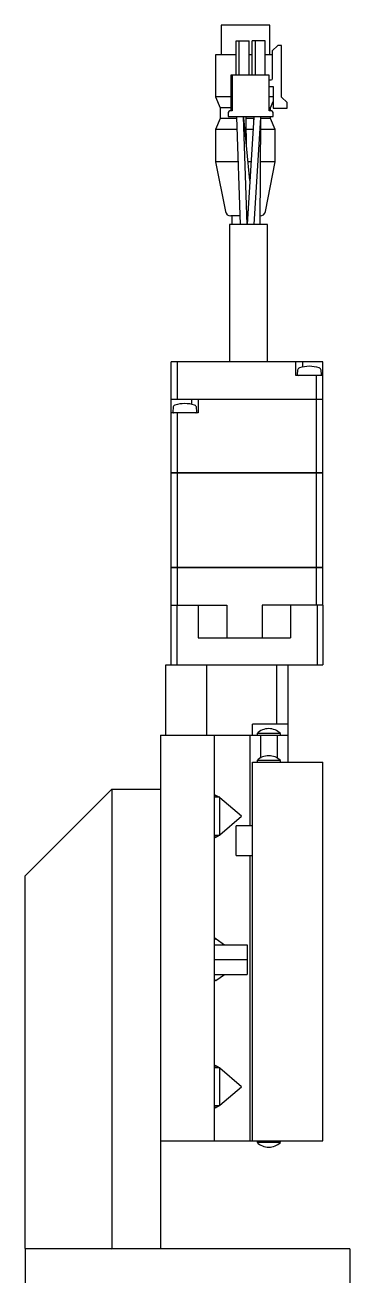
# Model space of a CAD drawing. Extents: x 0 to 994, y -8 to 791.
# Drawn here: x 141.3 to 201.3, y 318.1 to 549.4 of the extents above; entities that cross this region are included whole.
import ezdxf

# ---------------------------------------------------------------- set-up
doc = ezdxf.new("R2010")
doc.units = 0
doc.header["$LTSCALE"] = 0.5
doc.layers.add('MSM_CONTINUOUS', color=7, linetype='CONTINUOUS')

msp = doc.modelspace()

# ---------------------------------------------------------------- linework, layer by layer
at = {"layer": 'MSM_CONTINUOUS'}
for p, q in [((186.5, 549.44), (177.5, 549.44)), ((177.5, 549.44), (177.5, 543.94)), ((186.5, 543.94), (186.5, 549.44)), ((180.27, 540.19), (180.27, 546.54)), ((180.27, 546.54), (182.67, 546.54)), ((180.87, 540.19), (180.87, 546.54)), ((182.67, 540.19), (182.67, 546.54)), ((183.27, 540.19), (183.27, 546.54)), ((185.67, 546.54), (183.27, 546.54)), ((183.87, 540.19), (183.87, 546.54)), ((185.67, 540.19), (185.67, 546.54)), ((180.27, 543.94), (176.5, 543.94)), ((176.5, 543.94), (176.5, 536.14)), ((183.27, 543.94), (182.67, 543.94)), ((186.96, 543.94), (185.67, 543.94)), ((187.96, 545.65), (186.96, 544.65)), ((186.96, 544.65), (186.96, 539.52)), ((188.66, 545.65), (187.96, 545.65)), ((188.66, 536.11), (188.66, 545.65)), ((186.4, 540.19), (179.29, 540.19)), ((179.29, 540.19), (179.29, 533.56)), ((179.54, 540.19), (179.54, 533.56)), ((186.4, 533.56), (186.4, 540.19)), ((186.68, 539.24), (186.4, 539.24)), ((186.4, 538.09), (187, 538.09)), ((187.15, 537.94), (187.15, 534.09)), ((179.29, 536.14), (176.5, 536.14)), ((176.5, 536.14), (177.35, 534.14)), ((187.15, 536.14), (186.4, 536.14)), ((186.65, 534.14), (187.15, 535.32)), ((189.68, 535.09), (188.66, 536.11)), ((189.68, 534.09), (189.68, 535.09)), ((177.35, 532.14), (176.5, 530.14)), ((179.29, 534.14), (177.35, 534.14)), ((177.35, 534.14), (177.35, 532.14)), ((180.37, 532.14), (177.35, 532.14)), ((178.83, 533.26), (178.83, 532.54)), ((178.83, 532.54), (187.11, 532.54)), ((179.54, 533.56), (179.13, 533.56)), ((180.35, 532.54), (180.36, 532.42)), ((180.36, 532.42), (181, 512.54)), ((181.65, 532.46), (181.65, 532.54)), ((182.3, 512.55), (181.65, 532.46)), ((181.68, 532.26), (181.66, 532.54)), ((182.81, 520.69), (181.68, 532.26)), ((182.16, 531.87), (182.15, 532.54)), ((183.52, 532.14), (182.15, 532.14)), ((183.54, 532.41), (182.3, 512.55)), ((183.53, 532.42), (183.5, 531.76)), ((183.54, 532.54), (183.53, 532.42)), ((183.55, 532.54), (183.54, 532.41)), ((183.6, 512.54), (184.84, 532.33)), ((184.7, 512.54), (184.85, 532.21)), ((186.65, 532.14), (184.82, 532.14)), ((184.84, 532.33), (184.85, 532.54)), ((184.85, 532.21), (184.85, 532.54)), ((186.65, 534.14), (186.4, 534.14)), ((186.81, 533.56), (186.4, 533.56)), ((186.65, 533.56), (186.65, 534.14)), ((186.65, 532.14), (186.65, 532.54)), ((187.5, 530.14), (186.65, 532.14)), ((187.11, 532.54), (187.11, 533.26)), ((187.15, 534.09), (189.68, 534.09)), ((180.43, 530.14), (176.5, 530.14)), ((176.5, 530.14), (176.5, 524.14)), ((182.19, 527.02), (182.16, 531.87)), ((183.4, 530.14), (182.17, 530.14)), ((187.5, 530.14), (184.83, 530.14)), ((187.5, 524.14), (187.5, 530.14)), ((180.62, 524.14), (176.5, 524.14)), ((176.5, 524.14), (178.31, 514.95)), ((183.02, 524.14), (182.47, 524.14)), ((187.5, 524.14), (184.79, 524.14)), ((185.69, 514.95), (187.5, 524.14)), ((180.95, 514.14), (179.29, 514.14)), ((179.5, 514.14), (179.5, 512.54)), ((184.71, 514.14), (184.71, 514.14)), ((186.07, 512.54), (179.07, 512.54)), ((179.07, 512.54), (179.07, 487.14)), ((186.07, 487.14), (186.07, 512.54)), ((168.3, 480.25), (168.3, 487.14)), ((196.3, 487.14), (168.3, 487.14)), ((169.46, 480.25), (169.46, 487.14)), ((191.3, 484.64), (191.3, 487.14)), ((192.55, 487.14), (192.55, 486.2)), ((196.3, 480.25), (196.3, 487.14)), ((196.3, 484.64), (191.3, 484.64)), ((191.64, 485.61), (191.57, 484.85)), ((195.15, 480.25), (195.15, 484.64)), ((196.03, 484.85), (195.96, 485.61)), ((168.3, 480.25), (196.3, 480.25)), ((168.3, 466.64), (168.3, 480.24)), ((168.3, 480.24), (196.3, 480.24)), ((168.31, 480.24), (168.31, 480.25)), ((169.47, 480.24), (169.47, 480.25)), ((172.05, 480.24), (172.05, 479.31)), ((173.3, 480.24), (173.3, 477.74)), ((195.14, 480.24), (195.14, 480.25)), ((195.15, 466.64), (195.15, 480.24)), ((196.29, 480.24), (196.29, 480.25)), ((196.3, 466.64), (196.3, 480.24)), ((173.3, 477.74), (168.3, 477.74)), ((168.64, 478.72), (168.57, 477.96)), ((169.46, 466.64), (169.46, 477.74)), ((173.03, 477.96), (172.96, 478.72)), ((168.3, 466.64), (196.3, 466.64)), ((168.3, 449.14), (168.3, 466.63)), ((196.3, 466.63), (168.3, 466.63)), ((168.31, 466.64), (168.31, 466.63)), ((169.46, 449.14), (169.46, 466.63)), ((169.47, 466.64), (169.47, 466.63)), ((195.14, 466.64), (195.14, 466.63)), ((195.15, 449.14), (195.15, 466.63)), ((196.29, 466.64), (196.29, 466.63)), ((196.3, 449.14), (196.3, 466.63)), ((168.3, 449.14), (196.3, 449.14)), ((196.3, 449.13), (168.3, 449.13)), ((168.3, 442.14), (168.3, 449.13)), ((168.31, 449.14), (168.31, 449.13)), ((169.46, 442.14), (169.46, 449.13)), ((169.47, 449.14), (169.47, 449.13)), ((195.14, 449.14), (195.14, 449.13)), ((195.15, 442.14), (195.15, 449.13)), ((196.29, 449.14), (196.29, 449.13)), ((196.3, 442.14), (196.3, 449.13)), ((168.3, 431.14), (168.3, 442.14)), ((168.3, 442.14), (178.54, 442.14)), ((169.3, 442.14), (169.3, 431.14)), ((173.3, 442.14), (173.3, 436.14)), ((178.54, 442.14), (178.54, 436.14)), ((185.06, 442.14), (185.06, 436.14)), ((196.3, 442.14), (185.06, 442.14)), ((190.3, 442.14), (190.3, 436.14)), ((195.3, 431.14), (195.3, 442.14)), ((196.3, 442.14), (196.3, 431.14)), ((173.3, 436.14), (190.3, 436.14)), ((167.3, 418.14), (167.3, 431.14)), ((167.3, 431.14), (196.3, 431.14)), ((174.8, 431.14), (174.8, 418.14)), ((187.8, 420.14), (187.8, 431.14)), ((189.8, 431.14), (189.8, 413.14)), ((189.8, 420.14), (183.3, 420.14)), ((183.3, 418.14), (183.3, 420.14)), ((166.3, 418.14), (189.8, 418.14)), ((166.3, 418.14), (166.3, 323.14)), ((176.3, 343.14), (176.3, 418.14)), ((182.8, 418.14), (182.8, 401.39)), ((188.45, 418.43), (184.15, 418.43)), ((184.15, 418.43), (184.15, 418.14)), ((184.76, 418.14), (184.76, 413.91)), ((187.84, 418.14), (187.84, 413.91)), ((188.45, 418.14), (188.45, 418.43)), ((183.3, 413.14), (196.3, 413.14)), ((183.3, 343.14), (183.3, 413.14)), ((188.45, 413.43), (184.15, 413.43)), ((184.15, 413.43), (184.15, 413.14)), ((188.45, 413.14), (188.45, 413.43)), ((196.3, 343.14), (196.3, 413.14)), ((157.3, 408.14), (141.3, 392.14)), ((157.3, 408.14), (157.3, 323.24)), ((157.3, 408.14), (166.3, 408.14)), ((176.42, 407.04), (176.3, 406.88)), ((177.3, 406.64), (176.3, 406.64)), ((177.17, 406.64), (176.42, 407.04)), ((177.3, 399.64), (177.3, 406.64)), ((181.3, 403.14), (177.3, 406.54)), ((177.3, 399.73), (181.3, 403.14)), ((180.3, 395.89), (180.3, 401.39)), ((183.3, 401.39), (180.3, 401.39)), ((176.3, 399.64), (177.3, 399.64)), ((176.3, 399.4), (176.42, 399.24)), ((176.42, 399.24), (177.17, 399.64)), ((180.3, 395.89), (183.3, 395.89)), ((182.8, 395.89), (182.8, 343.14)), ((141.3, 323.24), (141.3, 392.14)), ((176.42, 380.54), (176.3, 380.38)), ((176.3, 379.39), (182.3, 379.39)), ((176.6, 380.49), (178.13, 379.39)), ((182.3, 379.39), (182.3, 373.89)), ((176.3, 376.64), (182.3, 376.64)), ((176.3, 373.89), (182.3, 373.89)), ((176.3, 372.9), (176.42, 372.74)), ((176.56, 372.77), (178.13, 373.89)), ((176.42, 357.04), (176.3, 356.88)), ((177.3, 356.64), (176.3, 356.64)), ((177.17, 356.64), (176.42, 357.04)), ((177.3, 349.64), (177.3, 356.64)), ((181.3, 353.14), (177.3, 356.54)), ((177.3, 349.73), (181.3, 353.14)), ((176.3, 349.64), (177.3, 349.64)), ((176.3, 349.4), (176.42, 349.24)), ((176.42, 349.24), (177.17, 349.64)), ((166.3, 343.14), (196.3, 343.14)), ((184.15, 343.14), (184.15, 342.85)), ((184.15, 342.85), (188.45, 342.85)), ((188.45, 342.85), (188.45, 343.14)), ((141.3, 323.24), (141.4, 323.14)), ((201.3, 323.14), (141.3, 323.14)), ((141.3, 323.14), (141.3, 313.14)), ((157.2, 323.14), (157.3, 323.24)), ((157.3, 323.24), (166.3, 323.24)), ((201.3, 323.14), (201.3, 313.14))]:
    msp.add_line(p, q, dxfattribs=at)
at = {"layer": 'MSM_CONTINUOUS', "extrusion": (0, 0, -1)}
for centre, radius, start, end in [((-186.68, 539.52), 0.28, 180, 270), ((-187, 537.94), 0.15, 90, 180)]:
    msp.add_arc(centre, radius, start, end, dxfattribs=at)
at = {"layer": 'MSM_CONTINUOUS'}
for centre, radius, start, end in [((179.13, 533.26), 0.3, 90, 180), ((186.81, 533.26), 0.3, 360, 90), ((179.29, 515.14), 1, 191.1187, 270), ((184.71, 515.14), 1, 270, 348.8813), ((192.13, 485.57), 0.5, 107.6292, 175), ((193.8, 480.33), 6, 72.3708, 107.6291), ((195.47, 485.57), 0.5, 5, 72.3708), ((191.77, 484.83), 0.2, 175, 251.8051), ((195.83, 484.83), 0.2, 288.1949, 5), ((169.13, 478.68), 0.5, 107.6292, 175), ((170.8, 473.44), 6, 72.3708, 107.6291), ((172.47, 478.68), 0.5, 5, 72.3708), ((168.77, 477.94), 0.2, 175, 270), ((172.83, 477.94), 0.2, 270, 5), ((186.3, 416.34), 3, 44.22, 135.78), ((186.3, 411.34), 3, 44.22, 135.78), ((176.29, 379.67), 0.878, 68.7485, 81.0152), ((175.96, 375.15), 2.46, 280.957, 284.1724), ((186.3, 344.94), 3, 224.22, 315.78)]:
    msp.add_arc(centre, radius, start, end, dxfattribs=at)

doc.saveas('drawing.dxf')
